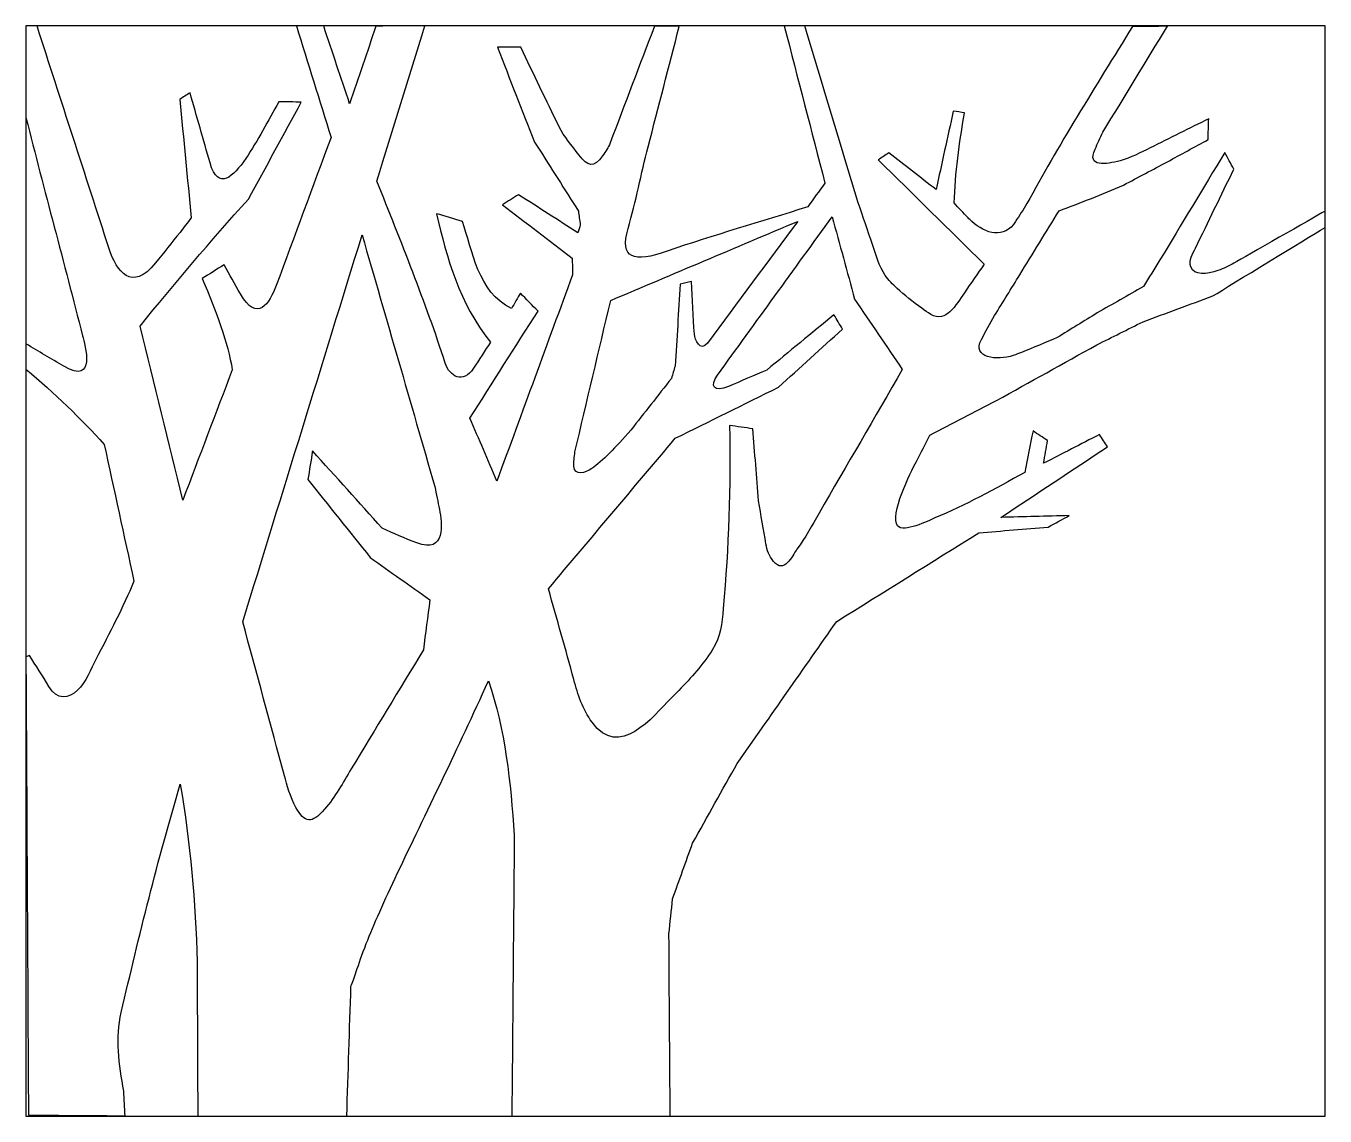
# Model space of a CAD drawing. Header units: centimetres. Extents: x -16.67 to -10.97, y -0.78 to 9.
# Drawn here: x -16.67 to -10.97, y 4.22 to 9 of the extents above; entities that cross this region are included whole.
import ezdxf

# ---------------------------------------------------------------- set-up
doc = ezdxf.new("R2010")
doc.units = ezdxf.units.CM
doc.header["$MEASUREMENT"] = 0
doc.layers.add('layer 1', color=7, linetype='Continuous')

msp = doc.modelspace()

# ---------------------------------------------------------------- linework, layer by layer
at = {"layer": 'layer 1', "color": 250}
for points, knots in [([(-16.67409, 4.21777), (-16.67409, 4.21777), (-16.67409, 9.00077), (-16.67409, 9.00077), (-16.67409, 9.00077), (-16.67409, 9.00077), (-10.97218, 9.00077), (-10.97218, 9.00077), (-10.97218, 9.00077), (-10.97218, 9.00077), (-10.97218, 4.21777), (-10.97218, 4.21777), (-10.97218, 4.21777), (-10.97218, 4.21777), (-16.67409, 4.21777), (-16.67409, 4.21777)], [0, 0, 0, 0, 0.2, 0.2, 0.2, 0.2, 0.4, 0.4, 0.4, 0.4, 0.6, 0.6, 0.6, 0.6, 1, 1, 1, 1]), ([(-12.93308, 8.41315), (-12.91747, 8.42342), (-12.90179, 8.43372), (-12.88615, 8.44403), (-12.88615, 8.44403), (-12.81731, 8.39029), (-12.74836, 8.33651), (-12.67953, 8.28274), (-12.67953, 8.28274), (-12.65428, 8.39737), (-12.62912, 8.51209), (-12.60382, 8.62678), (-12.60382, 8.62678), (-12.58746, 8.62453), (-12.57107, 8.62221), (-12.55468, 8.6199), (-12.55468, 8.6199), (-12.57776, 8.4871), (-12.59484, 8.3549), (-12.60026, 8.22411), (-12.60026, 8.22411), (-12.57993, 8.20246), (-12.55953, 8.18075), (-12.53912, 8.15912), (-12.53912, 8.15912), (-12.53356, 8.15389), (-12.52792, 8.14868), (-12.52233, 8.14344), (-12.52233, 8.14344), (-12.46178, 8.08703), (-12.37986, 8.06595), (-12.33056, 8.14296), (-12.33056, 8.14296), (-12.31384, 8.16906), (-12.29714, 8.19511), (-12.28051, 8.22117), (-12.28051, 8.22117), (-12.14594, 8.46943), (-11.9807, 8.73453), (-11.81725, 8.99869), (-11.81725, 8.99869), (-11.7662, 8.99891), (-11.71505, 8.99913), (-11.664, 8.99936), (-11.664, 8.99936), (-11.75834, 8.84451), (-11.85266, 8.68963), (-11.94705, 8.53482), (-11.94705, 8.53482), (-11.95861, 8.50984), (-11.97016, 8.48493), (-11.98173, 8.46002), (-11.98173, 8.46002), (-12.01917, 8.37929), (-11.93275, 8.39359), (-11.87171, 8.40972), (-11.87171, 8.40972), (-11.82337, 8.42234), (-11.78277, 8.44487), (-11.73934, 8.46587), (-11.73934, 8.46587), (-11.65378, 8.50859), (-11.56827, 8.55123), (-11.48273, 8.59395), (-11.48273, 8.59395), (-11.48371, 8.56325), (-11.48477, 8.53261), (-11.48572, 8.50199), (-11.48572, 8.50199), (-11.54495, 8.46967), (-11.6042, 8.43734), (-11.66342, 8.40513), (-11.66342, 8.40513), (-11.72783, 8.37102), (-11.79225, 8.33693), (-11.85656, 8.30288), (-11.85656, 8.30288), (-11.95041, 8.2622), (-12.04482, 8.22489), (-12.13949, 8.18984), (-12.13949, 8.18984), (-12.19704, 8.09618), (-12.25463, 8.00243), (-12.31222, 7.9088), (-12.31222, 7.9088), (-12.34897, 7.84917), (-12.38572, 7.78959), (-12.42243, 7.72996), (-12.42243, 7.72996), (-12.4418, 7.69509), (-12.4613, 7.66016), (-12.48065, 7.62529), (-12.48065, 7.62529), (-12.52573, 7.54425), (-12.41035, 7.53018), (-12.34037, 7.55512), (-12.34037, 7.55512), (-12.32828, 7.5595), (-12.31608, 7.5638), (-12.30399, 7.56816), (-12.30399, 7.56816), (-12.25169, 7.58999), (-12.19952, 7.61181), (-12.14729, 7.63365), (-12.14729, 7.63365), (-12.08888, 7.66961), (-12.0304, 7.70552), (-11.97202, 7.74146), (-11.97202, 7.74146), (-11.90444, 7.78036), (-11.8369, 7.81925), (-11.76931, 7.85813), (-11.76931, 7.85813), (-11.74517, 7.89695), (-11.72092, 7.93576), (-11.69671, 7.97454), (-11.69671, 7.97454), (-11.60184, 8.13153), (-11.50709, 8.28851), (-11.41217, 8.44542), (-11.41217, 8.44542), (-11.39895, 8.42109), (-11.38566, 8.39668), (-11.37243, 8.37236), (-11.37243, 8.37236), (-11.42853, 8.25697), (-11.48466, 8.14168), (-11.54072, 8.02635), (-11.54072, 8.02635), (-11.55332, 8.00035), (-11.57191, 7.97262), (-11.56181, 7.94395), (-11.56181, 7.94395), (-11.5476, 7.90358), (-11.48991, 7.91191), (-11.44237, 7.9278), (-11.44237, 7.9278), (-11.4167, 7.93639), (-11.39446, 7.94713), (-11.37183, 7.95994), (-11.37183, 7.95994), (-11.31756, 7.99083), (-11.02915, 8.15576), (-10.97218, 8.18812), (-10.97218, 8.18812), (-10.97218, 8.18812), (-10.97218, 8.11725), (-10.97218, 8.11725), (-10.97218, 8.11725), (-11.06216, 8.06203), (-11.37966, 7.8682), (-11.46446, 7.81622), (-11.46446, 7.81622), (-11.56645, 7.77851), (-11.66852, 7.74081), (-11.77065, 7.70306), (-11.77065, 7.70306), (-11.8384, 7.66922), (-11.90622, 7.63541), (-11.97406, 7.60154), (-11.97406, 7.60154), (-12.12066, 7.52023), (-12.26724, 7.43888), (-12.41383, 7.35752), (-12.41383, 7.35752), (-12.51142, 7.30686), (-12.60896, 7.25619), (-12.70652, 7.2055), (-12.70652, 7.2055), (-12.72632, 7.16686), (-12.74617, 7.12813), (-12.76598, 7.08949), (-12.76598, 7.08949), (-12.78971, 7.04306), (-12.88562, 6.85471), (-12.84816, 6.80772), (-12.84816, 6.80772), (-12.82195, 6.77482), (-12.71389, 6.8298), (-12.68471, 6.84187), (-12.68471, 6.84187), (-12.55239, 6.89679), (-12.42115, 6.96883), (-12.29001, 7.04215), (-12.29001, 7.04215), (-12.27796, 7.1028), (-12.26592, 7.16334), (-12.25388, 7.22389), (-12.25388, 7.22389), (-12.23252, 7.20975), (-12.21121, 7.19558), (-12.18981, 7.18142), (-12.18981, 7.18142), (-12.19571, 7.14829), (-12.20156, 7.11519), (-12.20742, 7.08206), (-12.20742, 7.08206), (-12.12574, 7.12397), (-12.04413, 7.16587), (-11.96261, 7.20775), (-11.96261, 7.20775), (-11.9505, 7.18994), (-11.93846, 7.17207), (-11.92644, 7.15428), (-11.92644, 7.15428), (-12.08275, 7.05091), (-12.23912, 6.94765), (-12.39537, 6.84428), (-12.39537, 6.84428), (-12.29527, 6.84691), (-12.19516, 6.84956), (-12.09503, 6.85218), (-12.09503, 6.85218), (-12.12556, 6.83556), (-12.15615, 6.81894), (-12.1868, 6.80223), (-12.1868, 6.80223), (-12.28846, 6.79369), (-12.39026, 6.78524), (-12.49201, 6.77672), (-12.49201, 6.77672), (-12.69979, 6.64709), (-12.90752, 6.51743), (-13.11536, 6.38788), (-13.11536, 6.38788), (-13.26093, 6.18029), (-13.40653, 5.97276), (-13.55209, 5.76519), (-13.55209, 5.76519), (-13.61736, 5.64869), (-13.68256, 5.53215), (-13.74779, 5.4157), (-13.74779, 5.4157), (-13.77715, 5.3341), (-13.80646, 5.25255), (-13.83583, 5.1709), (-13.83583, 5.1709), (-13.84122, 5.11965), (-13.84664, 5.0683), (-13.852, 5.01703), (-13.852, 5.01703), (-13.85019, 4.75064), (-13.84838, 4.48414), (-13.84654, 4.21777), (-13.84654, 4.21777), (-13.84654, 4.21777), (-14.54149, 4.21777), (-14.54149, 4.21777), (-14.54149, 4.21777), (-14.5382, 4.59709), (-14.53485, 4.97639), (-14.53164, 5.35575), (-14.53164, 5.35575), (-14.53164, 5.38714), (-14.53164, 5.41862), (-14.53164, 5.45012), (-14.53164, 5.45012), (-14.54571, 5.68256), (-14.57132, 5.91172), (-14.64413, 6.12697), (-14.64413, 6.12697), (-14.71243, 5.97635), (-14.77953, 5.83384), (-14.84254, 5.70183), (-14.84254, 5.70183), (-14.99042, 5.39243), (-15.11586, 5.14022), (-15.18051, 4.97409), (-15.18051, 4.97409), (-15.19926, 4.92608), (-15.21257, 4.88494), (-15.22445, 4.85156), (-15.22445, 4.85156), (-15.23362, 4.82564), (-15.24122, 4.80417), (-15.24755, 4.78721), (-15.24755, 4.78721), (-15.25375, 4.59737), (-15.25993, 4.40759), (-15.26612, 4.21777), (-15.26612, 4.21777), (-15.26612, 4.21777), (-15.9201, 4.21777), (-15.9201, 4.21777), (-15.9201, 4.21777), (-15.92109, 4.44313), (-15.92202, 4.66858), (-15.923, 4.89391), (-15.923, 4.89391), (-15.92867, 5.15688), (-15.95334, 5.41678), (-15.99697, 5.67354), (-15.99697, 5.67354), (-16.09518, 5.34362), (-16.17794, 5.00867), (-16.25591, 4.67208), (-16.25591, 4.67208), (-16.28067, 4.56061), (-16.26717, 4.44433), (-16.24452, 4.32682), (-16.24452, 4.32682), (-16.24275, 4.29079), (-16.241, 4.2548), (-16.23928, 4.21878), (-16.23928, 4.21878), (-16.38064, 4.21976), (-16.52195, 4.22083), (-16.66327, 4.22185), (-16.66327, 4.22185), (-16.66692, 4.87694), (-16.67054, 5.53198), (-16.67409, 6.18704), (-16.67409, 6.18704), (-16.67409, 6.18704), (-16.67409, 6.23192), (-16.67409, 6.23192), (-16.67409, 6.23192), (-16.66911, 6.23431), (-16.66415, 6.23678), (-16.65917, 6.23918), (-16.65917, 6.23918), (-16.63065, 6.19371), (-16.60009, 6.14893), (-16.57338, 6.10265), (-16.57338, 6.10265), (-16.53728, 6.04018), (-16.48635, 6.04984), (-16.44775, 6.08586), (-16.44775, 6.08586), (-16.41124, 6.12001), (-16.38825, 6.18112), (-16.3662, 6.22322), (-16.3662, 6.22322), (-16.30687, 6.33682), (-16.24864, 6.44916), (-16.20037, 6.56423), (-16.20037, 6.56423), (-16.24378, 6.76441), (-16.28727, 6.96457), (-16.33078, 7.16473), (-16.33078, 7.16473), (-16.43282, 7.27787), (-16.548, 7.3878), (-16.67409, 7.49507), (-16.67409, 7.49507), (-16.67409, 7.49507), (-16.67409, 7.60565), (-16.67409, 7.60565), (-16.67409, 7.60565), (-16.61879, 7.57308), (-16.56356, 7.54043), (-16.50824, 7.50786), (-16.50824, 7.50786), (-16.3624, 7.42192), (-16.41593, 7.60161), (-16.42599, 7.64134), (-16.42599, 7.64134), (-16.50657, 7.96093), (-16.59361, 8.27911), (-16.67409, 8.59872), (-16.67409, 8.59872), (-16.67409, 8.59872), (-16.67409, 9.00077), (-16.67409, 9.00077), (-16.67409, 9.00077), (-16.67409, 9.00077), (-16.62567, 9.00077), (-16.62567, 9.00077), (-16.62567, 9.00077), (-16.52013, 8.67496), (-16.41451, 8.34906), (-16.30902, 8.02327), (-16.30902, 8.02327), (-16.27689, 7.9242), (-16.21008, 7.83064), (-16.10522, 7.96154), (-16.10522, 7.96154), (-16.06947, 8.00611), (-16.03373, 8.05066), (-15.99797, 8.09531), (-15.99797, 8.09531), (-15.98165, 8.11644), (-15.96529, 8.13766), (-15.94879, 8.15887), (-15.94879, 8.15887), (-15.96556, 8.33227), (-15.98235, 8.5056), (-15.99913, 8.67892), (-15.99913, 8.67892), (-15.98405, 8.6884), (-15.96895, 8.69788), (-15.95383, 8.70736), (-15.95383, 8.70736), (-15.92472, 8.60488), (-15.89549, 8.50236), (-15.86628, 8.39989), (-15.86628, 8.39989), (-15.83011, 8.27273), (-15.7628, 8.34168), (-15.70968, 8.41901), (-15.70968, 8.41901), (-15.65453, 8.49921), (-15.61259, 8.58503), (-15.56407, 8.66802), (-15.56407, 8.66802), (-15.53122, 8.66762), (-15.4984, 8.66728), (-15.46563, 8.66692), (-15.46563, 8.66692), (-15.5428, 8.52508), (-15.61994, 8.38326), (-15.69709, 8.24148), (-15.69709, 8.24148), (-15.86564, 8.05548), (-16.02272, 7.86951), (-16.17356, 7.68354), (-16.17356, 7.68354), (-16.11089, 7.42928), (-16.04823, 7.175), (-15.98559, 6.92081), (-15.98559, 6.92081), (-15.91324, 7.11127), (-15.84083, 7.30174), (-15.76842, 7.49226), (-15.76842, 7.49226), (-15.789, 7.61144), (-15.83673, 7.74701), (-15.90131, 7.89272), (-15.90131, 7.89272), (-15.86895, 7.91272), (-15.83659, 7.93266), (-15.80413, 7.95263), (-15.80413, 7.95263), (-15.78055, 7.91044), (-15.75685, 7.8682), (-15.73319, 7.82605), (-15.73319, 7.82605), (-15.65982, 7.69515), (-15.60425, 7.78466), (-15.57552, 7.86227), (-15.57552, 7.86227), (-15.49539, 8.07873), (-15.41532, 8.29516), (-15.33523, 8.51167), (-15.33523, 8.51167), (-15.38571, 8.67472), (-15.43619, 8.83775), (-15.48667, 9.00077), (-15.48667, 9.00077), (-15.48667, 9.00077), (-15.36735, 9.00077), (-15.36735, 9.00077), (-15.36735, 9.00077), (-15.32935, 8.88703), (-15.29144, 8.77326), (-15.25351, 8.65949), (-15.25351, 8.65949), (-15.21502, 8.77297), (-15.17658, 8.8865), (-15.13812, 8.99999), (-15.13812, 8.99999), (-15.12492, 9.00023), (-15.11174, 9.00049), (-15.09861, 9.00077), (-15.09861, 9.00077), (-15.09861, 9.00077), (-14.92286, 9.00077), (-14.92286, 9.00077), (-14.92286, 9.00077), (-14.99317, 8.77405), (-15.0635, 8.5472), (-15.1338, 8.3204), (-15.1338, 8.3204), (-15.02786, 8.05418), (-14.92043, 7.78793), (-14.83376, 7.52156), (-14.83376, 7.52156), (-14.81407, 7.46137), (-14.75555, 7.42868), (-14.70997, 7.49867), (-14.70997, 7.49867), (-14.68497, 7.537), (-14.65989, 7.57536), (-14.63494, 7.61367), (-14.63494, 7.61367), (-14.77306, 7.78493), (-14.82552, 7.97962), (-14.8723, 8.17716), (-14.8723, 8.17716), (-14.83425, 8.16583), (-14.79639, 8.15457), (-14.75848, 8.14327), (-14.75848, 8.14327), (-14.71526, 8.01897), (-14.6912, 7.83227), (-14.54286, 7.76098), (-14.54286, 7.76098), (-14.52994, 7.78356), (-14.5171, 7.80613), (-14.50414, 7.82868), (-14.50414, 7.82868), (-14.47832, 7.80215), (-14.45251, 7.7756), (-14.42657, 7.74908), (-14.42657, 7.74908), (-14.52628, 7.59285), (-14.62581, 7.43666), (-14.7255, 7.28043), (-14.7255, 7.28043), (-14.68604, 7.18817), (-14.64667, 7.09575), (-14.60727, 7.0035), (-14.60727, 7.0035), (-14.49651, 7.30524), (-14.38576, 7.60707), (-14.27499, 7.90881), (-14.27499, 7.90881), (-14.27547, 7.9332), (-14.27584, 7.95751), (-14.27634, 7.98191), (-14.27634, 7.98191), (-14.37835, 8.06015), (-14.48032, 8.13829), (-14.58238, 8.21647), (-14.58238, 8.21647), (-14.55901, 8.23112), (-14.5356, 8.2458), (-14.51216, 8.26047), (-14.51216, 8.26047), (-14.42514, 8.20451), (-14.33813, 8.14861), (-14.25112, 8.09268), (-14.25112, 8.09268), (-14.24782, 8.1046), (-14.24445, 8.11647), (-14.24109, 8.12842), (-14.24109, 8.12842), (-14.24386, 8.14861), (-14.24671, 8.16881), (-14.24953, 8.18892), (-14.24953, 8.18892), (-14.30968, 8.28384), (-14.36992, 8.37878), (-14.43014, 8.4736), (-14.43014, 8.4736), (-14.43405, 8.47961), (-14.43793, 8.48561), (-14.44174, 8.49159), (-14.44174, 8.49159), (-14.49617, 8.6302), (-14.55057, 8.76869), (-14.60501, 8.90723), (-14.60501, 8.90723), (-14.5708, 8.90723), (-14.53668, 8.90723), (-14.50256, 8.90723), (-14.50256, 8.90723), (-14.44635, 8.79081), (-14.39016, 8.67443), (-14.33395, 8.55811), (-14.33395, 8.55811), (-14.31363, 8.516), (-14.27595, 8.4744), (-14.24734, 8.43549), (-14.24734, 8.43549), (-14.20857, 8.38293), (-14.18117, 8.37724), (-14.14329, 8.43136), (-14.14329, 8.43136), (-14.12973, 8.45087), (-14.11823, 8.4664), (-14.11012, 8.48771), (-14.11012, 8.48771), (-14.04515, 8.65857), (-13.98017, 8.82947), (-13.9153, 9.0003), (-13.9153, 9.0003), (-13.87908, 8.99992), (-13.84287, 8.99956), (-13.80662, 8.99917), (-13.80662, 8.99917), (-13.85221, 8.82295), (-13.89772, 8.6467), (-13.94322, 8.47042), (-13.94322, 8.47042), (-13.97451, 8.35167), (-13.99674, 8.23121), (-14.03094, 8.11245), (-14.03094, 8.11245), (-14.0691, 7.97955), (-14.00726, 7.96093), (-13.85924, 8.01238), (-13.85924, 8.01238), (-13.65644, 8.08289), (-13.44822, 8.14218), (-13.24262, 8.20709), (-13.24262, 8.20709), (-13.21755, 8.24181), (-13.19244, 8.27655), (-13.16732, 8.31129), (-13.16732, 8.31129), (-13.22674, 8.54111), (-13.28622, 8.77094), (-13.34557, 9.00077), (-13.34557, 9.00077), (-13.34557, 9.00077), (-13.25608, 9.00077), (-13.25608, 9.00077), (-13.25608, 9.00077), (-13.17772, 8.742), (-13.09931, 8.48319), (-13.02091, 8.22443), (-13.02091, 8.22443), (-13.00008, 8.16357), (-12.97929, 8.10261), (-12.95848, 8.04172), (-12.95848, 8.04172), (-12.94301, 7.99648), (-12.93091, 7.94703), (-12.90231, 7.90642), (-12.90231, 7.90642), (-12.88752, 7.88531), (-12.87025, 7.86775), (-12.85062, 7.84947), (-12.85062, 7.84947), (-12.81835, 7.81941), (-12.78233, 7.79021), (-12.74205, 7.762), (-12.74205, 7.762), (-12.71967, 7.74636), (-12.68764, 7.71742), (-12.6554, 7.72535), (-12.6554, 7.72535), (-12.64175, 7.72873), (-12.62921, 7.73705), (-12.61842, 7.74706), (-12.61842, 7.74706), (-12.59272, 7.77071), (-12.57434, 7.80273), (-12.55521, 7.83018), (-12.55521, 7.83018), (-12.52623, 7.8721), (-12.49728, 7.91392), (-12.4683, 7.95569), (-12.4683, 7.95569), (-12.62324, 8.10819), (-12.7782, 8.26066), (-12.93308, 8.41315)], [0, 0, 0, 0, 0.006135, 0.006135, 0.006135, 0.006135, 0.0122699, 0.0122699, 0.0122699, 0.0122699, 0.0184049, 0.0184049, 0.0184049, 0.0184049, 0.0245399, 0.0245399, 0.0245399, 0.0245399, 0.0306748, 0.0306748, 0.0306748, 0.0306748, 0.0368098, 0.0368098, 0.0368098, 0.0368098, 0.0429448, 0.0429448, 0.0429448, 0.0429448, 0.0490798, 0.0490798, 0.0490798, 0.0490798, 0.0552147, 0.0552147, 0.0552147, 0.0552147, 0.0613497, 0.0613497, 0.0613497, 0.0613497, 0.0674847, 0.0674847, 0.0674847, 0.0674847, 0.0736196, 0.0736196, 0.0736196, 0.0736196, 0.0797546, 0.0797546, 0.0797546, 0.0797546, 0.0858896, 0.0858896, 0.0858896, 0.0858896, 0.0920245, 0.0920245, 0.0920245, 0.0920245, 0.0981595, 0.0981595, 0.0981595, 0.0981595, 0.1042945, 0.1042945, 0.1042945, 0.1042945, 0.1104294, 0.1104294, 0.1104294, 0.1104294, 0.1165644, 0.1165644, 0.1165644, 0.1165644, 0.1226994, 0.1226994, 0.1226994, 0.1226994, 0.1288344, 0.1288344, 0.1288344, 0.1288344, 0.1349693, 0.1349693, 0.1349693, 0.1349693, 0.1411043, 0.1411043, 0.1411043, 0.1411043, 0.1472393, 0.1472393, 0.1472393, 0.1472393, 0.1533742, 0.1533742, 0.1533742, 0.1533742, 0.1595092, 0.1595092, 0.1595092, 0.1595092, 0.1656442, 0.1656442, 0.1656442, 0.1656442, 0.1717791, 0.1717791, 0.1717791, 0.1717791, 0.1779141, 0.1779141, 0.1779141, 0.1779141, 0.1840491, 0.1840491, 0.1840491, 0.1840491, 0.190184, 0.190184, 0.190184, 0.190184, 0.196319, 0.196319, 0.196319, 0.196319, 0.202454, 0.202454, 0.202454, 0.202454, 0.208589, 0.208589, 0.208589, 0.208589, 0.2147239, 0.2147239, 0.2147239, 0.2147239, 0.2208589, 0.2208589, 0.2208589, 0.2208589, 0.2269939, 0.2269939, 0.2269939, 0.2269939, 0.2331288, 0.2331288, 0.2331288, 0.2331288, 0.2392638, 0.2392638, 0.2392638, 0.2392638, 0.2453988, 0.2453988, 0.2453988, 0.2453988, 0.2515337, 0.2515337, 0.2515337, 0.2515337, 0.2576687, 0.2576687, 0.2576687, 0.2576687, 0.2638037, 0.2638037, 0.2638037, 0.2638037, 0.2699387, 0.2699387, 0.2699387, 0.2699387, 0.2760736, 0.2760736, 0.2760736, 0.2760736, 0.2822086, 0.2822086, 0.2822086, 0.2822086, 0.2883436, 0.2883436, 0.2883436, 0.2883436, 0.2944785, 0.2944785, 0.2944785, 0.2944785, 0.3006135, 0.3006135, 0.3006135, 0.3006135, 0.3067485, 0.3067485, 0.3067485, 0.3067485, 0.3128834, 0.3128834, 0.3128834, 0.3128834, 0.3190184, 0.3190184, 0.3190184, 0.3190184, 0.3251534, 0.3251534, 0.3251534, 0.3251534, 0.3312883, 0.3312883, 0.3312883, 0.3312883, 0.3374233, 0.3374233, 0.3374233, 0.3374233, 0.3435583, 0.3435583, 0.3435583, 0.3435583, 0.3496933, 0.3496933, 0.3496933, 0.3496933, 0.3558282, 0.3558282, 0.3558282, 0.3558282, 0.3619632, 0.3619632, 0.3619632, 0.3619632, 0.3680982, 0.3680982, 0.3680982, 0.3680982, 0.3742331, 0.3742331, 0.3742331, 0.3742331, 0.3803681, 0.3803681, 0.3803681, 0.3803681, 0.3865031, 0.3865031, 0.3865031, 0.3865031, 0.392638, 0.392638, 0.392638, 0.392638, 0.398773, 0.398773, 0.398773, 0.398773, 0.404908, 0.404908, 0.404908, 0.404908, 0.4110429, 0.4110429, 0.4110429, 0.4110429, 0.4171779, 0.4171779, 0.4171779, 0.4171779, 0.4233129, 0.4233129, 0.4233129, 0.4233129, 0.4294479, 0.4294479, 0.4294479, 0.4294479, 0.4355828, 0.4355828, 0.4355828, 0.4355828, 0.4417178, 0.4417178, 0.4417178, 0.4417178, 0.4478528, 0.4478528, 0.4478528, 0.4478528, 0.4539877, 0.4539877, 0.4539877, 0.4539877, 0.4601227, 0.4601227, 0.4601227, 0.4601227, 0.4662577, 0.4662577, 0.4662577, 0.4662577, 0.4723926, 0.4723926, 0.4723926, 0.4723926, 0.4785276, 0.4785276, 0.4785276, 0.4785276, 0.4846626, 0.4846626, 0.4846626, 0.4846626, 0.4907975, 0.4907975, 0.4907975, 0.4907975, 0.4969325, 0.4969325, 0.4969325, 0.4969325, 0.5030675, 0.5030675, 0.5030675, 0.5030675, 0.5092025, 0.5092025, 0.5092025, 0.5092025, 0.5153374, 0.5153374, 0.5153374, 0.5153374, 0.5214724, 0.5214724, 0.5214724, 0.5214724, 0.5276074, 0.5276074, 0.5276074, 0.5276074, 0.5337423, 0.5337423, 0.5337423, 0.5337423, 0.5398773, 0.5398773, 0.5398773, 0.5398773, 0.5460123, 0.5460123, 0.5460123, 0.5460123, 0.5521472, 0.5521472, 0.5521472, 0.5521472, 0.5582822, 0.5582822, 0.5582822, 0.5582822, 0.5644172, 0.5644172, 0.5644172, 0.5644172, 0.5705521, 0.5705521, 0.5705521, 0.5705521, 0.5766871, 0.5766871, 0.5766871, 0.5766871, 0.5828221, 0.5828221, 0.5828221, 0.5828221, 0.5889571, 0.5889571, 0.5889571, 0.5889571, 0.595092, 0.595092, 0.595092, 0.595092, 0.601227, 0.601227, 0.601227, 0.601227, 0.607362, 0.607362, 0.607362, 0.607362, 0.6134969, 0.6134969, 0.6134969, 0.6134969, 0.6196319, 0.6196319, 0.6196319, 0.6196319, 0.6257669, 0.6257669, 0.6257669, 0.6257669, 0.6319018, 0.6319018, 0.6319018, 0.6319018, 0.6380368, 0.6380368, 0.6380368, 0.6380368, 0.6441718, 0.6441718, 0.6441718, 0.6441718, 0.6503067, 0.6503067, 0.6503067, 0.6503067, 0.6564417, 0.6564417, 0.6564417, 0.6564417, 0.6625767, 0.6625767, 0.6625767, 0.6625767, 0.6687117, 0.6687117, 0.6687117, 0.6687117, 0.6748466, 0.6748466, 0.6748466, 0.6748466, 0.6809816, 0.6809816, 0.6809816, 0.6809816, 0.6871166, 0.6871166, 0.6871166, 0.6871166, 0.6932515, 0.6932515, 0.6932515, 0.6932515, 0.6993865, 0.6993865, 0.6993865, 0.6993865, 0.7055215, 0.7055215, 0.7055215, 0.7055215, 0.7116564, 0.7116564, 0.7116564, 0.7116564, 0.7177914, 0.7177914, 0.7177914, 0.7177914, 0.7239264, 0.7239264, 0.7239264, 0.7239264, 0.7300613, 0.7300613, 0.7300613, 0.7300613, 0.7361963, 0.7361963, 0.7361963, 0.7361963, 0.7423313, 0.7423313, 0.7423313, 0.7423313, 0.7484663, 0.7484663, 0.7484663, 0.7484663, 0.7546012, 0.7546012, 0.7546012, 0.7546012, 0.7607362, 0.7607362, 0.7607362, 0.7607362, 0.7668712, 0.7668712, 0.7668712, 0.7668712, 0.7730061, 0.7730061, 0.7730061, 0.7730061, 0.7791411, 0.7791411, 0.7791411, 0.7791411, 0.7852761, 0.7852761, 0.7852761, 0.7852761, 0.791411, 0.791411, 0.791411, 0.791411, 0.797546, 0.797546, 0.797546, 0.797546, 0.803681, 0.803681, 0.803681, 0.803681, 0.809816, 0.809816, 0.809816, 0.809816, 0.8159509, 0.8159509, 0.8159509, 0.8159509, 0.8220859, 0.8220859, 0.8220859, 0.8220859, 0.8282209, 0.8282209, 0.8282209, 0.8282209, 0.8343558, 0.8343558, 0.8343558, 0.8343558, 0.8404908, 0.8404908, 0.8404908, 0.8404908, 0.8466258, 0.8466258, 0.8466258, 0.8466258, 0.8527607, 0.8527607, 0.8527607, 0.8527607, 0.8588957, 0.8588957, 0.8588957, 0.8588957, 0.8650307, 0.8650307, 0.8650307, 0.8650307, 0.8711656, 0.8711656, 0.8711656, 0.8711656, 0.8773006, 0.8773006, 0.8773006, 0.8773006, 0.8834356, 0.8834356, 0.8834356, 0.8834356, 0.8895706, 0.8895706, 0.8895706, 0.8895706, 0.8957055, 0.8957055, 0.8957055, 0.8957055, 0.9018405, 0.9018405, 0.9018405, 0.9018405, 0.9079755, 0.9079755, 0.9079755, 0.9079755, 0.9141104, 0.9141104, 0.9141104, 0.9141104, 0.9202454, 0.9202454, 0.9202454, 0.9202454, 0.9263804, 0.9263804, 0.9263804, 0.9263804, 0.9325153, 0.9325153, 0.9325153, 0.9325153, 0.9386503, 0.9386503, 0.9386503, 0.9386503, 0.9447853, 0.9447853, 0.9447853, 0.9447853, 0.9509202, 0.9509202, 0.9509202, 0.9509202, 0.9570552, 0.9570552, 0.9570552, 0.9570552, 0.9631902, 0.9631902, 0.9631902, 0.9631902, 0.9693252, 0.9693252, 0.9693252, 0.9693252, 0.9754601, 0.9754601, 0.9754601, 0.9754601, 0.9815951, 0.9815951, 0.9815951, 0.9815951, 0.9877301, 0.9877301, 0.9877301, 0.9877301, 1, 1, 1, 1]), ([(-13.13541, 8.16366), (-13.30313, 7.93217), (-13.47087, 7.70069), (-13.63854, 7.46917), (-13.63854, 7.46917), (-13.67373, 7.42076), (-13.65551, 7.39144), (-13.59075, 7.41917), (-13.59075, 7.41917), (-13.53475, 7.44309), (-13.4787, 7.46712), (-13.42267, 7.49103), (-13.42267, 7.49103), (-13.32434, 7.57192), (-13.22595, 7.65275), (-13.12762, 7.73367), (-13.12762, 7.73367), (-13.11508, 7.71263), (-13.10257, 7.69173), (-13.09012, 7.67073), (-13.09012, 7.67073), (-13.18373, 7.58571), (-13.27729, 7.50072), (-13.3709, 7.4157), (-13.3709, 7.4157), (-13.52202, 7.34097), (-13.67316, 7.26624), (-13.82432, 7.19152), (-13.82432, 7.19152), (-14.00983, 6.97149), (-14.19521, 6.75148), (-14.38069, 6.53151), (-14.38069, 6.53151), (-14.34356, 6.39848), (-14.30558, 6.26564), (-14.26929, 6.13246), (-14.26929, 6.13246), (-14.25121, 6.06616), (-14.23112, 6.0032), (-14.18954, 5.94569), (-14.18954, 5.94569), (-14.07042, 5.78064), (-13.92429, 5.96788), (-13.84171, 6.05127), (-13.84171, 6.05127), (-13.83045, 6.06256), (-13.81927, 6.07396), (-13.80798, 6.08549), (-13.80798, 6.08549), (-13.7541, 6.14095), (-13.70138, 6.19915), (-13.66278, 6.26185), (-13.66278, 6.26185), (-13.62323, 6.32614), (-13.61958, 6.3758), (-13.61362, 6.44543), (-13.61362, 6.44543), (-13.59032, 6.71286), (-13.57917, 6.98025), (-13.5862, 7.24775), (-13.5862, 7.24775), (-13.552, 7.2428), (-13.51778, 7.23804), (-13.48352, 7.23309), (-13.48352, 7.23309), (-13.47524, 7.12785), (-13.467, 7.02244), (-13.45871, 6.91717), (-13.45871, 6.91717), (-13.44781, 6.85433), (-13.43702, 6.79144), (-13.42617, 6.72859), (-13.42617, 6.72859), (-13.42118, 6.69967), (-13.41258, 6.67573), (-13.39231, 6.6506), (-13.39231, 6.6506), (-13.34762, 6.59515), (-13.31158, 6.6742), (-13.28987, 6.70498), (-13.28987, 6.70498), (-13.25407, 6.75545), (-13.22245, 6.80858), (-13.19298, 6.86323), (-13.19298, 6.86323), (-13.07126, 7.07317), (-12.94942, 7.28302), (-12.82755, 7.49294), (-12.82755, 7.49294), (-12.89729, 7.59595), (-12.96703, 7.69897), (-13.03681, 7.80199), (-13.03681, 7.80199), (-13.06966, 7.92245), (-13.10257, 8.04305), (-13.13541, 8.16366)], [0, 0, 0, 0, 0.04, 0.04, 0.04, 0.04, 0.08, 0.08, 0.08, 0.08, 0.12, 0.12, 0.12, 0.12, 0.16, 0.16, 0.16, 0.16, 0.2, 0.2, 0.2, 0.2, 0.24, 0.24, 0.24, 0.24, 0.28, 0.28, 0.28, 0.28, 0.32, 0.32, 0.32, 0.32, 0.36, 0.36, 0.36, 0.36, 0.4, 0.4, 0.4, 0.4, 0.44, 0.44, 0.44, 0.44, 0.48, 0.48, 0.48, 0.48, 0.52, 0.52, 0.52, 0.52, 0.56, 0.56, 0.56, 0.56, 0.6, 0.6, 0.6, 0.6, 0.64, 0.64, 0.64, 0.64, 0.68, 0.68, 0.68, 0.68, 0.72, 0.72, 0.72, 0.72, 0.76, 0.76, 0.76, 0.76, 0.8, 0.8, 0.8, 0.8, 0.84, 0.84, 0.84, 0.84, 0.88, 0.88, 0.88, 0.88, 0.92, 0.92, 0.92, 0.92, 1, 1, 1, 1]), ([(-13.28679, 8.14351), (-13.56042, 8.0278), (-13.83404, 7.91214), (-14.1076, 7.79641), (-14.1076, 7.79641), (-14.15996, 7.5748), (-14.21231, 7.35314), (-14.26463, 7.13151), (-14.26463, 7.13151), (-14.26746, 7.10933), (-14.27096, 7.08659), (-14.26929, 7.06924), (-14.26929, 7.06924), (-14.26467, 7.02347), (-14.22024, 7.04002), (-14.1911, 7.05923), (-14.1911, 7.05923), (-14.14511, 7.08933), (-14.08501, 7.15196), (-14.01923, 7.22757), (-14.01923, 7.22757), (-13.95975, 7.30317), (-13.90026, 7.37876), (-13.84083, 7.45434), (-13.84083, 7.45434), (-13.83549, 7.47253), (-13.83026, 7.49066), (-13.82497, 7.5088), (-13.82497, 7.5088), (-13.81742, 7.62832), (-13.80981, 7.74778), (-13.80224, 7.86731), (-13.80224, 7.86731), (-13.78587, 7.87147), (-13.76953, 7.8756), (-13.75322, 7.87978), (-13.75322, 7.87978), (-13.74898, 7.80264), (-13.74459, 7.72539), (-13.74034, 7.64822), (-13.74034, 7.64822), (-13.73907, 7.62554), (-13.71367, 7.56785), (-13.6829, 7.60937), (-13.6829, 7.60937), (-13.55091, 7.78738), (-13.41889, 7.96548), (-13.28679, 8.14351)], [0, 0, 0, 0, 0.0769231, 0.0769231, 0.0769231, 0.0769231, 0.1538462, 0.1538462, 0.1538462, 0.1538462, 0.2307692, 0.2307692, 0.2307692, 0.2307692, 0.3076923, 0.3076923, 0.3076923, 0.3076923, 0.3846154, 0.3846154, 0.3846154, 0.3846154, 0.4615385, 0.4615385, 0.4615385, 0.4615385, 0.5384615, 0.5384615, 0.5384615, 0.5384615, 0.6153846, 0.6153846, 0.6153846, 0.6153846, 0.6923077, 0.6923077, 0.6923077, 0.6923077, 0.7692308, 0.7692308, 0.7692308, 0.7692308, 0.8461538, 0.8461538, 0.8461538, 0.8461538, 1, 1, 1, 1]), ([(-15.19876, 8.08372), (-15.37337, 7.51805), (-15.54793, 6.95231), (-15.72251, 6.38661), (-15.72251, 6.38661), (-15.66147, 6.16114), (-15.60053, 5.93567), (-15.53947, 5.71021), (-15.53947, 5.71021), (-15.52918, 5.67235), (-15.51441, 5.61611), (-15.48944, 5.5721), (-15.48944, 5.5721), (-15.44998, 5.503), (-15.42067, 5.49805), (-15.36364, 5.56366), (-15.36364, 5.56366), (-15.31525, 5.61926), (-15.28319, 5.68027), (-15.24654, 5.74075), (-15.24654, 5.74075), (-15.14096, 5.91474), (-15.0354, 6.0888), (-14.92984, 6.26274), (-14.92984, 6.26274), (-14.92037, 6.33597), (-14.91087, 6.40916), (-14.9013, 6.48239), (-14.9013, 6.48239), (-14.98849, 6.54452), (-15.07574, 6.60671), (-15.16295, 6.66887), (-15.16295, 6.66887), (-15.25425, 6.78266), (-15.34549, 6.89635), (-15.43674, 7.01012), (-15.43674, 7.01012), (-15.42989, 7.05224), (-15.42305, 7.09423), (-15.41619, 7.13633), (-15.41619, 7.13633), (-15.31413, 7.02306), (-15.21212, 6.90981), (-15.11001, 6.79652), (-15.11001, 6.79652), (-15.06024, 6.77503), (-15.01321, 6.75319), (-14.95863, 6.73223), (-14.95863, 6.73223), (-14.82928, 6.68258), (-14.84754, 6.82119), (-14.85919, 6.87906), (-14.85919, 6.87906), (-14.86602, 6.91265), (-14.87285, 6.94618), (-14.87964, 6.97969), (-14.87964, 6.97969), (-14.98593, 7.34771), (-15.09236, 7.71568), (-15.19876, 8.08372)], [0, 0, 0, 0, 0.0625, 0.0625, 0.0625, 0.0625, 0.125, 0.125, 0.125, 0.125, 0.1875, 0.1875, 0.1875, 0.1875, 0.25, 0.25, 0.25, 0.25, 0.3125, 0.3125, 0.3125, 0.3125, 0.375, 0.375, 0.375, 0.375, 0.4375, 0.4375, 0.4375, 0.4375, 0.5, 0.5, 0.5, 0.5, 0.5625, 0.5625, 0.5625, 0.5625, 0.625, 0.625, 0.625, 0.625, 0.6875, 0.6875, 0.6875, 0.6875, 0.75, 0.75, 0.75, 0.75, 0.8125, 0.8125, 0.8125, 0.8125, 0.875, 0.875, 0.875, 0.875, 1, 1, 1, 1])]:
    msp.add_open_spline(points, degree=3, knots=knots, dxfattribs=at)

doc.saveas('drawing.dxf')
